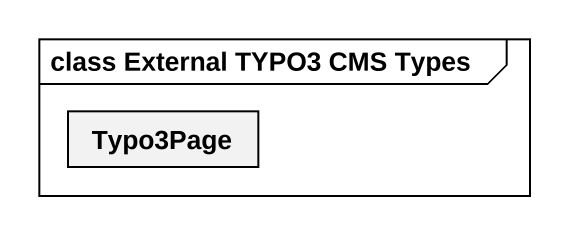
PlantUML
@startuml
mainframe class External TYPO3 CMS Types
hide circle
hide empty members
class Typo3Page
@enduml
